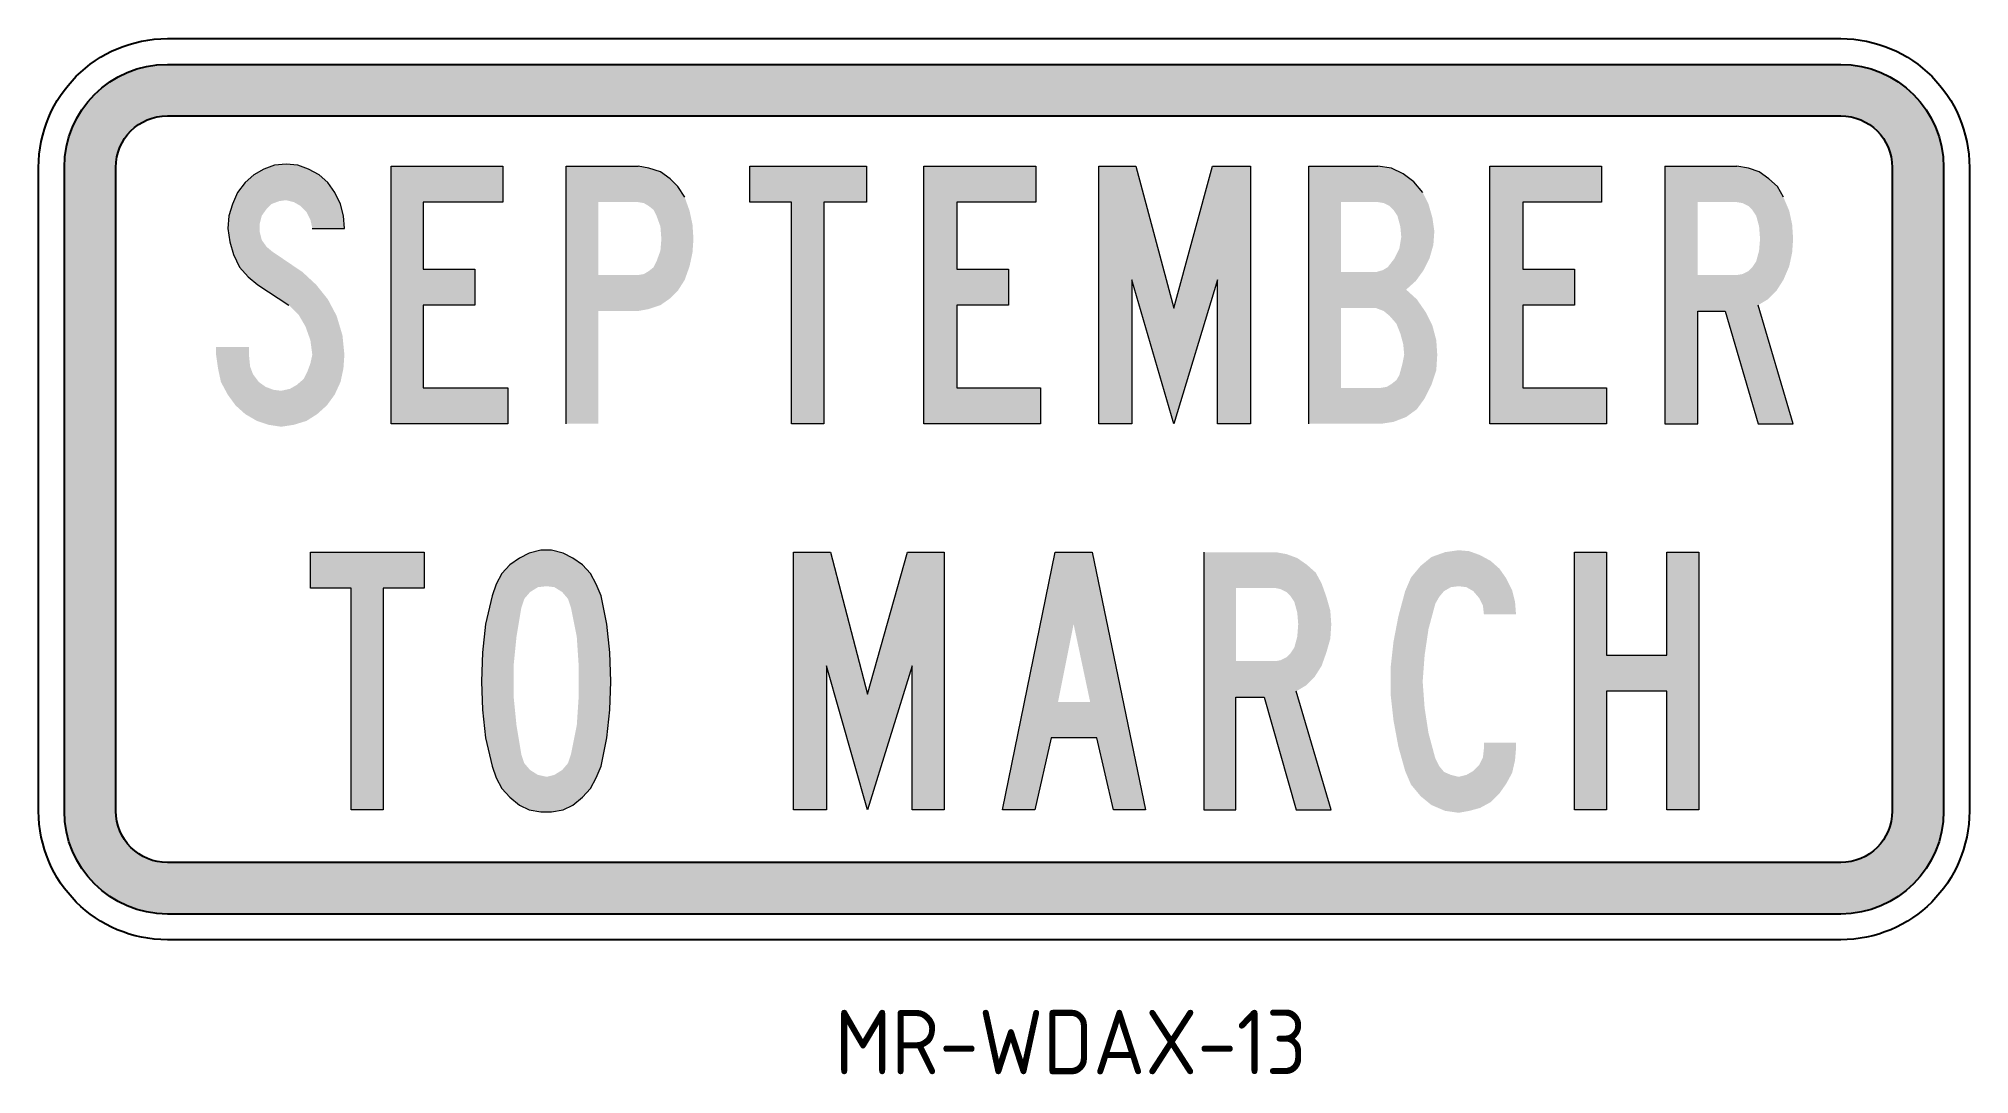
# Model space of a CAD drawing. Extents: x 144 to 294, y 129 to 209.
import ezdxf

# ---------------------------------------------------------------- set-up
doc = ezdxf.new("R2010")
doc.units = 0
doc.layers.get('0').update_dxf_attribs({"linetype": 'CONTINUOUS'})
for name, color, linetype in [('L35', 3, 'CONTINUOUS'), ('T25', 1, 'CONTINUOUS'), ('T50', 7, 'CONTINUOUS')]:
    doc.layers.add(name, color=color, linetype=linetype)
doc.styles.add('ISO', font='iso.shx')

msp = doc.modelspace()

# ---------------------------------------------------------------- hatches: boundary and pattern name
at = {"layer": 'T25', "linetype": 'Continuous'}
h = msp.add_hatch(color=256, dxfattribs=at)
edge = h.paths.add_edge_path(flags=16)
edge.add_line((149.8006015430115, 149.4025535119838), (149.8006015430116, 199.3339336245826))
edge.add_arc((153.7955621332289, 199.3339336245826), 3.994960590217289, 90, 179.9999999999992, ccw=False)
edge.add_line((153.7955621332289, 203.3288942147999), (283.6171504259858, 203.3288942147997))
edge.add_arc((283.6171504259858, 199.3339336245825), 3.994960590217204, 7.958078640513122e-13, 90.0000000000008, ccw=False)
edge.add_line((287.612111016203, 199.3339336245826), (287.6121110162029, 149.4025535119839))
edge.add_arc((283.6171504259856, 149.4025535119839), 3.994960590217261, 270.0000000000016, 359.9999999999996, ccw=False)
edge.add_line((283.6171504259858, 145.4075929217666), (153.7955621332287, 145.4075929217666))
edge.add_arc((153.7955621332287, 149.4025535119838), 3.994960590217175, 179.9999999999996, 270, ccw=False)
edge = h.paths.add_edge_path()
edge.add_line((145.8063912548099, 149.4025535119838), (145.8063912548099, 199.3339336245826))
edge.add_arc((153.7955621332289, 199.3339336245826), 7.989170878418946, 90, 180, ccw=False)
edge.add_line((153.7955621332289, 207.3231045030016), (283.6171504259858, 207.3231045030015))
edge.add_arc((283.6171504259858, 199.3339336245825), 7.989170878418946, 3.979039320256561e-13, 90, ccw=False)
edge.add_line((291.6063213044047, 199.3339336245826), (291.6063213044046, 149.4025535119838))
edge.add_arc((283.6171504259858, 149.4025535119838), 7.989170878418861, -90, 2.2737367544323206e-13, ccw=False)
edge.add_line((283.6171504259858, 141.4133826335649), (153.7955621332287, 141.4133826335649))
edge.add_arc((153.7955621332287, 149.4025535119838), 7.989170878418889, 180, 269.9999999999998, ccw=False)
h = msp.add_hatch(color=256, dxfattribs=at)
h.paths.add_polyline_path([(256.3930483725273, 179.4406794049432), (256.3930483725273, 199.430313914304), (265.0677954237594, 199.430313914304), (265.0677954237594, 196.639308341299), (258.9577561963699, 196.639308341299), (258.9577561963699, 191.4344601105597), (262.955683098242, 191.4344601105597), (262.955683098242, 188.6434545375546), (258.9577561963699, 188.6434545375546), (258.9577561963699, 182.2316849779483), (265.4449583390304, 182.2316849779483), (265.4449583390304, 179.4406794049432)])
h.paths.add_polyline_path([(247.567436155187, 188.417156788392), (244.851863165236, 188.417156788392), (244.851863165236, 182.2316849779483), (247.9445990704579, 182.2316849779483), (248.3971945687831, 182.3071175610025), (248.774357484054, 182.5334153101651), (249.151520399325, 182.8351456423818), (249.3778181484876, 183.2123085576528), (249.6041158976501, 184.0420669712489), (249.7549810637585, 184.7963928017909), (249.6795484807043, 185.626151215387), (249.4532507315418, 186.4559096289831), (249.151520399325, 187.210235459525), (248.6234923179456, 187.8136961239585), (248.1708968196205, 188.1908590392295)], flags=16)
h.paths.add_polyline_path([(226.0691499847423, 179.4406794049432), (226.0691499847423, 199.430313914304), (228.9355881408015, 199.430313914304), (231.8774588799151, 188.417156788392), (234.8947622020827, 199.430313914304), (237.8366329411962, 199.430313914304), (237.8366329411962, 179.4406794049432), (235.2719251173537, 179.4406794049432), (235.2719251173537, 190.6047016969636), (231.8774588799151, 179.4406794049432), (228.6338578085848, 190.6047016969636), (228.6338578085848, 179.4406794049432)])
h.paths.add_polyline_path([(212.4912850349878, 179.4406794049432), (212.4912850349878, 199.430313914304), (221.1660320862198, 199.430313914304), (221.1660320862198, 196.639308341299), (215.0559928588303, 196.639308341299), (215.0559928588303, 191.4344601105597), (219.0539197607025, 191.4344601105597), (219.0539197607025, 188.6434545375546), (215.0559928588303, 188.6434545375546), (215.0559928588303, 182.2316849779483), (221.5431950014908, 182.2316849779483), (221.5431950014908, 179.4406794049432)])
h.paths.add_polyline_path([(202.2324537396177, 179.4406794049432), (202.2324537396177, 196.639308341299), (198.9888526682874, 196.639308341299), (198.9888526682874, 199.430313914304), (208.0407626347904, 199.430313914304), (208.0407626347904, 196.639308341299), (204.721728980406, 196.639308341299), (204.721728980406, 179.4406794049432)])
h.paths.add_polyline_path([(171.1542295212906, 179.4406794049432), (171.1542295212906, 199.430313914304), (179.8289765725227, 199.430313914304), (179.8289765725227, 196.639308341299), (173.643504762079, 196.639308341299), (173.643504762079, 191.4344601105597), (177.6414316639512, 191.4344601105597), (177.6414316639512, 188.6434545375546), (173.643504762079, 188.6434545375546), (173.643504762079, 182.2316849779483), (180.2061394877936, 182.2316849779483), (180.2061394877936, 179.4406794049432)])
h.paths.add_polyline_path([(277.2124412954843, 188.6434545375546), (277.9667671260263, 189.0960500358798), (278.6456603735139, 189.7749432833675), (279.1736884548933, 190.6047016969636), (279.6262839532185, 191.6607578597223), (279.852581702381, 192.716814022481), (279.9280142854352, 193.7728701852397), (279.852581702381, 194.9043589310525), (279.6262839532185, 195.9604150938112), (279.1736884548933, 197.0164712565699), (278.7210929565681, 197.846229670166), (278.0421997090805, 198.4496903345995), (277.2878738785384, 198.9777184159789), (276.4581154649425, 199.2794487481956), (275.5529244682921, 199.430313914304), (269.9709133222819, 199.430313914304), (269.9709133222819, 179.4406794049432), (272.5356211461244, 179.4406794049432), (272.5356211461244, 188.1908590392295), (274.6477334716418, 188.1908590392295), (277.2124412954843, 179.4406794049432), (279.9280142854352, 179.4406794049432)])
h.paths.add_polyline_path([(275.5529244682921, 190.9818646122345), (272.5356211461244, 190.9818646122345), (272.5356211461244, 196.639308341299), (275.5529244682921, 196.639308341299), (276.0055199666173, 196.5638757582448), (276.4581154649425, 196.3375780090822), (276.7598457971591, 196.0358476768654), (277.0615761293759, 195.5832521785402), (277.2878738785384, 194.7534937649441), (277.3633064615927, 193.7728701852397), (277.2878738785384, 192.8676791885893), (277.0615761293759, 192.0379207749933), (276.7598457971591, 191.5853252766681), (276.4581154649425, 191.2835949444513), (276.0055199666173, 191.0572971952888)], flags=16)
h.paths.add_polyline_path([(242.3625879244477, 179.4406794049432), (247.9445990704579, 179.4406794049432), (248.9252226501624, 179.5915445710516), (249.9058462298669, 179.9687074863226), (250.735604643463, 180.5721681507561), (251.3390653078965, 181.4019265643522), (251.8670933892759, 182.4579827271109), (252.2442563045469, 183.5894714729238), (252.319688887601, 184.7963928017909), (252.2442563045469, 185.9278815476037), (251.9425259723301, 187.0593702934166), (251.4144978909507, 188.1154264561753), (250.735604643463, 189.0960500358798), (249.9058462298669, 189.8503758664217), (250.6601720604088, 190.5292691139094), (251.2636327248424, 191.3590275275055), (251.7162282231675, 192.2642185241558), (252.0179585553842, 193.3202746869145), (252.0933911384384, 194.3763308496732), (251.9425259723301, 195.4323870124319), (251.6407956401133, 196.4884431751906), (251.1882001417881, 197.3936341718409), (250.5093068943004, 198.223392585437), (249.6795484807043, 198.8268532498705), (248.774357484054, 199.2794487481956), (247.7183013212954, 199.430313914304), (242.3625879244477, 199.430313914304)])
h.paths.add_polyline_path([(247.567436155187, 191.2081623613972), (248.0954642365663, 191.3590275275055), (248.4726271518372, 191.5853252766681), (249.0006552332166, 192.2642185241558), (249.3778181484876, 193.0185443546977), (249.5286833145959, 193.9237353513481), (249.4532507315418, 194.7534937649441), (249.2269529823792, 195.5832521785402), (248.9252226501624, 196.0358476768654), (248.6234923179456, 196.3375780090822), (248.1708968196205, 196.5638757582448), (247.7183013212954, 196.639308341299), (244.851863165236, 196.639308341299), (244.851863165236, 191.2081623613972)], flags=16)
h.paths.add_polyline_path([(190.3141056170554, 190.9818646122345), (187.2213697118335, 190.9818646122345), (187.2213697118335, 196.639308341299), (190.3141056170554, 196.639308341299), (190.7667011153805, 196.5638757582448), (191.1438640306515, 196.3375780090822), (191.5210269459224, 196.0358476768654), (191.747324695085, 195.5832521785402), (192.0490550273018, 194.7534937649441), (192.124487610356, 193.7728701852397), (192.0490550273018, 192.8676791885893), (191.747324695085, 192.0379207749933), (191.5210269459224, 191.5853252766681), (191.1438640306515, 191.2835949444513), (190.7667011153805, 191.0572971952888)], flags=16)
h.paths.add_polyline_path([(190.3141056170554, 188.1908590392295), (187.2213697118335, 188.1908590392295), (187.2213697118335, 179.4406794049432), (184.7320944710452, 179.4406794049432), (184.7320944710452, 199.430313914304), (190.3141056170554, 199.430313914304), (191.1438640306515, 199.2794487481956), (192.0490550273018, 198.9777184159789), (192.8033808578437, 198.4496903345995), (193.4068415222772, 197.846229670166), (193.9348696036566, 197.0164712565699), (194.3120325189276, 195.9604150938112), (194.5383302680901, 194.9043589310525), (194.6137628511443, 193.7728701852397), (194.5383302680901, 192.716814022481), (194.3120325189276, 191.6607578597223), (193.9348696036566, 190.6047016969636), (193.4068415222772, 189.7749432833675), (192.8033808578437, 189.171482618934), (192.0490550273018, 188.6434545375546), (191.1438640306515, 188.3417242053378)])
h.paths.add_polyline_path([(160.1410723953787, 184.6455276356825), (160.1410723953787, 185.3998534662244), (157.5763645715361, 185.3998534662244), (157.5763645715361, 184.7963928017909), (157.7272297376445, 183.7403366390321), (157.9535274868071, 182.6842804762735), (158.4815555681864, 181.703656896569), (159.08501623262, 180.8738984829729), (159.8393420631619, 180.1950052354851), (160.7445330598122, 179.6669771541058), (161.6497240564625, 179.365246821889), (162.630347636167, 179.2143816557806), (163.6109712158714, 179.365246821889), (164.591594795576, 179.6669771541058), (165.4213532091721, 180.1950052354851), (166.175679039714, 180.8738984829729), (166.7791397041475, 181.703656896569), (167.2317352024727, 182.6842804762735), (167.4580329516352, 183.7403366390321), (167.5334655346894, 184.7963928017909), (167.3826003685811, 186.3050444628747), (166.9300048702559, 187.8136961239585), (166.2511116227682, 189.0960500358798), (165.3459206261178, 190.2275387816927), (164.2898644633592, 191.2081623613972), (161.9514543886792, 192.7922466055352), (161.4988588903541, 193.1694095208061), (161.1216959750832, 193.6974376021855), (160.9708308089748, 194.300898266619), (160.9708308089748, 194.9797915141067), (161.1216959750832, 195.5832521785402), (161.4988588903541, 196.1112802599196), (161.876021805625, 196.4884431751906), (162.4794824700586, 196.7147409243531), (163.0075105514379, 196.7901735074073), (163.6109712158714, 196.639308341299), (164.1389992972508, 196.3375780090822), (164.591594795576, 195.884982510757), (164.8933251277927, 195.2815218463235), (165.0441902939011, 194.6026285988358), (167.5334655346894, 194.6026285988358), (167.4580329516352, 195.5832521785402), (167.2317352024727, 196.4884431751906), (166.7791397041475, 197.3936341718409), (166.2511116227682, 198.1479600023828), (165.5722183752805, 198.7514206668163), (164.7424599616843, 199.2040161651415), (163.9127015480882, 199.5057464973582), (163.0075105514379, 199.5811790804124), (162.1023195547876, 199.5057464973582), (161.2725611411915, 199.2040161651415), (160.5182353106496, 198.7514206668163), (159.8393420631619, 198.1479600023828), (159.2358813987284, 197.3936341718409), (158.8587184834573, 196.4884431751906), (158.5569881512407, 195.5832521785402), (158.4815555681864, 194.6026285988358), (158.6324207342948, 193.5465724360771), (158.9341510665116, 192.5659488563726), (159.3867465648368, 191.5853252766681), (160.0656398123245, 190.8309994461262), (160.8199656428664, 190.2275387816927), (163.2338083006005, 188.6434545375546), (163.9881341311424, 187.8891287070127), (164.5161622125217, 186.9839377103624), (164.8933251277927, 185.9278815476037), (165.0441902939011, 184.7963928017909), (164.8933251277927, 184.1174995543031), (164.6670273786302, 183.5140388898696), (164.3652970464134, 182.910578225436), (163.837268965034, 182.4579827271109), (163.3092408836547, 182.1562523948941), (162.630347636167, 182.0053872287858), (162.0268869717334, 182.0808198118399), (161.4234263072999, 182.3071175610025), (160.8953982259206, 182.6842804762735), (160.4428027275954, 183.287741140707), (160.2165049784329, 183.8912018051405)])
h = msp.add_hatch(color=256, dxfattribs=at)
h.paths.add_polyline_path([(262.955683098242, 149.4939439324291), (262.955683098242, 169.4835784417899), (265.4449583390304, 169.4835784417899), (265.4449583390304, 161.4877246380456), (270.1217784883904, 161.4877246380456), (270.1217784883904, 169.4835784417899), (272.6110537291786, 169.4835784417899), (272.6110537291786, 149.4939439324291), (270.1217784883904, 149.4939439324291), (270.1217784883904, 158.6967190650405), (265.4449583390304, 158.6967190650405), (265.4449583390304, 149.4939439324291)])
h.paths.add_polyline_path([(225.3902567372546, 157.8669606514444), (222.9009814964663, 157.8669606514444), (224.1079028253333, 163.9015672957797)], flags=16)
h.paths.add_polyline_path([(218.6013242623773, 149.4939439324291), (222.6746837473036, 169.4835784417899), (225.541121903363, 169.4835784417899), (229.6899139713435, 149.4939439324291), (227.2006387305552, 149.4939439324291), (225.9182848186339, 155.0759550784393), (222.3729534150869, 155.0759550784393), (221.0905995031656, 149.4939439324291)])
h.paths.add_polyline_path([(202.383318905726, 149.4939439324291), (202.383318905726, 169.4835784417899), (205.2497570617853, 169.4835784417899), (208.1161952178446, 158.4704213158779), (211.2089311230665, 169.4835784417899), (214.0753692791258, 169.4835784417899), (214.0753692791258, 149.4939439324291), (211.5860940383374, 149.4939439324291), (211.5860940383374, 160.6579662244494), (208.1161952178446, 149.4939439324291), (204.9480267295686, 160.6579662244494), (204.9480267295686, 149.4939439324291)])
h.paths.add_polyline_path([(185.1092573863161, 153.793601166518), (185.5618528846413, 156.0565786581438), (185.7127180507497, 158.3195561497695), (185.7127180507497, 160.6579662244494), (185.5618528846413, 162.9209437160752), (185.1092573863161, 165.183921207701), (184.8829596371536, 165.8628144551887), (184.4303641388284, 166.390842536568), (183.8269034743949, 166.768005451839), (183.2234428099614, 166.8434380348932), (182.5445495624736, 166.768005451839), (181.9410888980401, 166.390842536568), (181.488493399715, 165.8628144551887), (181.2621956505523, 165.183921207701), (180.8850327352814, 162.9209437160752), (180.6587349861188, 160.6579662244494), (180.6587349861188, 158.3195561497695), (180.8850327352814, 156.0565786581438), (181.2621956505523, 153.793601166518), (181.488493399715, 153.1147079190303), (181.9410888980401, 152.5866798376509), (182.5445495624736, 152.20951692238), (183.2234428099614, 152.0586517562716), (183.8269034743949, 152.20951692238), (184.4303641388284, 152.5866798376509), (184.8829596371536, 153.1147079190303)], flags=16)
h.paths.add_polyline_path([(187.4476674609961, 152.8884101698677), (187.9002629593213, 155.0759550784393), (188.1265607084838, 157.2634999870108), (188.201993291538, 159.4510448955824), (188.1265607084838, 161.7140223872081), (187.9002629593213, 163.9015672957797), (187.4476674609961, 166.0891122043512), (187.0705045457251, 166.9943032010015), (186.6179090474, 167.8240616145977), (186.0144483829664, 168.5029548620854), (185.2601225524245, 169.0309829434647), (184.5057967218826, 169.4081458587357), (183.6006057252323, 169.6344436078983), (182.7708473116361, 169.6344436078983), (181.8656563149859, 169.4081458587357), (181.111330484444, 169.0309829434647), (180.357004653902, 168.5029548620854), (179.7535439894685, 167.8240616145977), (179.3009484911434, 166.9943032010015), (178.9992181589266, 166.0891122043512), (178.4711900775473, 163.9015672957797), (178.2448923283847, 161.7140223872081), (178.1694597453305, 159.4510448955824), (178.2448923283847, 157.2634999870108), (178.4711900775473, 155.0759550784393), (178.9992181589266, 152.8884101698677), (179.3009484911434, 151.9832191732174), (179.7535439894685, 151.1534607596213), (180.357004653902, 150.4745675121336), (181.111330484444, 149.8711068477), (181.8656563149859, 149.4939439324291), (182.7708473116361, 149.3430787663207), (183.6006057252323, 149.3430787663207), (184.5057967218826, 149.4939439324291), (185.2601225524245, 149.8711068477), (186.0144483829664, 150.4745675121336), (186.6179090474, 151.1534607596213), (187.0705045457251, 151.9832191732174)])
h.paths.add_polyline_path([(168.0614936160688, 149.4939439324291), (168.0614936160688, 166.6925728687848), (164.8933251277927, 166.6925728687848), (164.8933251277927, 169.4835784417899), (173.7189373451332, 169.4835784417899), (173.7189373451332, 166.6925728687848), (170.5507688568571, 166.6925728687848), (170.5507688568571, 149.4939439324291)])
h.paths.add_polyline_path([(258.4297281149906, 164.6558931263216), (255.9404528742022, 164.6558931263216), (255.8650202911481, 165.3347863738093), (255.5632899589313, 165.9382470382429), (255.1106944606061, 166.4662751196222), (254.5826663792268, 166.768005451839), (253.9792057147933, 166.8434380348932), (253.3757450503597, 166.768005451839), (252.8477169689804, 166.4662751196222), (252.4705540537094, 166.0136796212971), (252.1688237214927, 165.4856515399177), (251.6407956401133, 163.5244043805087), (251.3390653078965, 161.4877246380456), (251.1882001417881, 159.4510448955824), (251.3390653078965, 157.4143651531192), (251.6407956401133, 155.4531179937102), (252.1688237214927, 153.4918708343012), (252.4705540537094, 152.8884101698677), (252.8477169689804, 152.4358146715425), (253.3757450503597, 152.20951692238), (253.9792057147933, 152.0586517562716), (254.5826663792268, 152.20951692238), (255.1106944606061, 152.5112472545968), (255.5632899589313, 152.9638427529219), (255.8650202911481, 153.5673034173554), (255.9404528742022, 154.2461966648431), (255.9404528742022, 154.6987921631683), (258.4297281149906, 154.6987921631683), (258.4297281149906, 154.2461966648431), (258.3542955319364, 153.3410056681928), (258.1279977827738, 152.3603820884884), (257.6754022844486, 151.5306236748923), (257.1473742030693, 150.7762978443504), (256.4684809555815, 150.0974045968626), (255.6387225419855, 149.6448090985375), (254.8089641283893, 149.4185113493749), (253.9792057147933, 149.2676461832665), (252.9231495520345, 149.4185113493749), (251.8670933892759, 149.8711068477), (251.0373349756798, 150.5500000951878), (250.2830091451378, 151.4551910918381), (249.8304136468127, 152.5112472545968), (249.3023855654334, 154.3970618309515), (248.9252226501624, 156.4337415734147), (248.6989249009998, 158.4704213158779), (248.6989249009998, 160.5071010583411), (248.9252226501624, 162.5437808008043), (249.3023855654334, 164.5050279602132), (249.8304136468127, 166.4662751196222), (250.2830091451378, 167.5223312823809), (251.0373349756798, 168.4275222790312), (251.8670933892759, 169.1064155265189), (252.9231495520345, 169.4835784417899), (253.9792057147933, 169.6344436078983), (254.8089641283893, 169.5590110248441), (255.6387225419855, 169.2572806926273), (256.4684809555815, 168.8046851943022), (257.1473742030693, 168.2012245298687), (257.6754022844486, 167.4468986993267), (258.1279977827738, 166.5417077026764), (258.3542955319364, 165.6365167060261)])
h.paths.add_polyline_path([(241.3819643447432, 158.6967190650405), (242.1362901752851, 159.1493145633656), (242.8151834227729, 159.8282078108533), (243.3432115041522, 160.6579662244494), (243.7203744194231, 161.7140223872081), (244.0221047516399, 162.7700785499668), (244.0975373346941, 163.9015672957797), (244.0221047516399, 164.9576234585384), (243.7203744194231, 166.0136796212971), (243.3432115041522, 167.0697357840558), (242.8906160058271, 167.8994941976518), (242.2117227583393, 168.5029548620854), (241.4573969277974, 169.0309829434647), (240.6276385142013, 169.3327132756815), (239.7978801006052, 169.4835784417899), (234.215868954595, 169.4835784417899), (234.215868954595, 149.4939439324291), (236.7051441953833, 149.4939439324291), (236.7051441953833, 158.2441235667153), (238.8926891039549, 158.2441235667153), (241.3819643447432, 149.4939439324291), (244.0975373346941, 149.4939439324291)])
h.paths.add_polyline_path([(239.7978801006052, 161.0351291397205), (236.7051441953833, 161.0351291397205), (236.7051441953833, 166.6925728687848), (239.7978801006052, 166.6925728687848), (240.1750430158762, 166.6171402857306), (240.6276385142013, 166.390842536568), (240.9293688464181, 166.0891122043512), (241.2310991786349, 165.6365167060261), (241.4573969277974, 164.80675829243), (241.5328295108516, 163.9015672957797), (241.4573969277974, 162.9209437160752), (241.2310991786349, 162.0911853024791), (240.9293688464181, 161.638589804154), (240.6276385142013, 161.3368594719371), (240.1750430158762, 161.1105617227746)], flags=16)

# ---------------------------------------------------------------- linework, layer by layer
at = {"color": 1, "lineweight": 0}
for points in [[(165.0441902939011, 194.6026285988358), (167.5334655346894, 194.6026285988358), (167.4580329516352, 195.5832521785402), (167.2317352024727, 196.4884431751906), (166.7791397041475, 197.3936341718409), (166.2511116227682, 198.1479600023828), (165.5722183752805, 198.7514206668163), (164.7424599616843, 199.2040161651415), (163.9127015480882, 199.5057464973582), (163.0075105514379, 199.5811790804124), (162.1023195547876, 199.5057464973582), (161.2725611411915, 199.2040161651415), (160.5182353106496, 198.7514206668163), (159.8393420631619, 198.1479600023828), (159.2358813987284, 197.3936341718409), (158.8587184834573, 196.4884431751906), (158.5569881512407, 195.5832521785402), (158.4815555681864, 194.6026285988358), (158.6324207342948, 193.5465724360771), (158.9341510665116, 192.5659488563726), (159.3867465648368, 191.5853252766681), (160.0656398123245, 190.8309994461262), (160.8199656428664, 190.2275387816927), (163.2338083006005, 188.6434545375546)], [(171.1542295212906, 179.4406794049432), (171.1542295212906, 199.430313914304), (179.8289765725227, 199.430313914304), (179.8289765725227, 196.639308341299), (173.643504762079, 196.639308341299), (173.643504762079, 191.4344601105597), (177.6414316639512, 191.4344601105597), (177.6414316639512, 188.6434545375546), (173.643504762079, 188.6434545375546), (173.643504762079, 182.2316849779483), (180.2061394877936, 182.2316849779483), (180.2061394877936, 179.4406794049432), (171.1542295212906, 179.4406794049432), (171.1542295212906, 179.4406794049432)], [(184.7320944710452, 179.4406794049432), (184.7320944710452, 199.430313914304), (190.3141056170554, 199.430313914304)], [(193.9348696036566, 197.0164712565699), (193.4068415222772, 197.846229670166), (192.8033808578437, 198.4496903345995), (192.0490550273018, 198.9777184159789), (191.1438640306515, 199.2794487481956), (190.3141056170554, 199.430313914304)], [(202.2324537396177, 179.4406794049432), (202.2324537396177, 196.639308341299), (198.9888526682874, 196.639308341299), (198.9888526682874, 199.430313914304), (208.0407626347904, 199.430313914304), (208.0407626347904, 196.639308341299), (204.721728980406, 196.639308341299), (204.721728980406, 179.4406794049432), (202.2324537396177, 179.4406794049432), (202.2324537396177, 179.4406794049432)], [(212.4912850349878, 179.4406794049432), (212.4912850349878, 199.430313914304), (221.1660320862198, 199.430313914304), (221.1660320862198, 196.639308341299), (215.0559928588303, 196.639308341299), (215.0559928588303, 191.4344601105597), (219.0539197607025, 191.4344601105597), (219.0539197607025, 188.6434545375546), (215.0559928588303, 188.6434545375546), (215.0559928588303, 182.2316849779483), (221.5431950014908, 182.2316849779483), (221.5431950014908, 179.4406794049432), (212.4912850349878, 179.4406794049432), (212.4912850349878, 179.4406794049432)], [(226.0691499847423, 179.4406794049432), (226.0691499847423, 199.430313914304), (228.9355881408015, 199.430313914304), (231.8774588799151, 188.417156788392), (234.8947622020827, 199.430313914304), (237.8366329411962, 199.430313914304), (237.8366329411962, 179.4406794049432), (235.2719251173537, 179.4406794049432), (235.2719251173537, 190.6047016969636), (231.8774588799151, 179.4406794049432), (228.6338578085848, 190.6047016969636), (228.6338578085848, 179.4406794049432), (226.0691499847423, 179.4406794049432), (226.0691499847423, 179.4406794049432)], [(242.3625879244477, 179.4406794049432), (242.3625879244477, 199.430313914304), (247.7183013212954, 199.430313914304)], [(251.1882001417881, 197.3936341718409), (250.5093068943004, 198.223392585437), (249.6795484807043, 198.8268532498705), (248.774357484054, 199.2794487481956), (247.7183013212954, 199.430313914304)], [(256.3930483725273, 179.4406794049432), (256.3930483725273, 199.430313914304), (265.0677954237594, 199.430313914304), (265.0677954237594, 196.639308341299), (258.9577561963699, 196.639308341299), (258.9577561963699, 191.4344601105597), (262.955683098242, 191.4344601105597), (262.955683098242, 188.6434545375546), (258.9577561963699, 188.6434545375546), (258.9577561963699, 182.2316849779483), (265.4449583390304, 182.2316849779483), (265.4449583390304, 179.4406794049432), (256.3930483725273, 179.4406794049432), (256.3930483725273, 179.4406794049432)], [(269.9709133222819, 199.430313914304), (269.9709133222819, 179.4406794049432), (272.5356211461244, 179.4406794049432), (272.5356211461244, 188.1908590392295), (274.6477334716418, 188.1908590392295), (277.2124412954843, 179.4406794049432), (279.9280142854352, 179.4406794049432), (277.2124412954843, 188.6434545375546)], [(269.9709133222819, 199.430313914304), (275.5529244682921, 199.430313914304)], [(279.1736884548933, 197.0164712565699), (278.7210929565681, 197.846229670166), (278.0421997090805, 198.4496903345995), (277.2878738785384, 198.9777184159789), (276.4581154649425, 199.2794487481956), (275.5529244682921, 199.430313914304)], [(168.0614936160688, 149.4939439324291), (168.0614936160688, 166.6925728687848), (164.8933251277927, 166.6925728687848), (164.8933251277927, 169.4835784417899), (173.7189373451332, 169.4835784417899), (173.7189373451332, 166.6925728687848), (170.5507688568571, 166.6925728687848), (170.5507688568571, 149.4939439324291), (168.0614936160688, 149.4939439324291), (168.0614936160688, 149.4939439324291)], [(187.4476674609961, 152.8884101698677), (187.9002629593213, 155.0759550784393), (188.1265607084838, 157.2634999870108), (188.201993291538, 159.4510448955824), (188.1265607084838, 161.7140223872081), (187.9002629593213, 163.9015672957797), (187.4476674609961, 166.0891122043512), (187.0705045457251, 166.9943032010015), (186.6179090474, 167.8240616145977), (186.0144483829664, 168.5029548620854), (185.2601225524245, 169.0309829434647), (184.5057967218826, 169.4081458587357), (183.6006057252323, 169.6344436078983), (182.7708473116361, 169.6344436078983), (181.8656563149859, 169.4081458587357), (181.111330484444, 169.0309829434647), (180.357004653902, 168.5029548620854), (179.7535439894685, 167.8240616145977), (179.3009484911434, 166.9943032010015), (178.9992181589266, 166.0891122043512), (178.4711900775473, 163.9015672957797), (178.2448923283847, 161.7140223872081), (178.1694597453305, 159.4510448955824), (178.2448923283847, 157.2634999870108), (178.4711900775473, 155.0759550784393), (178.9992181589266, 152.8884101698677), (179.3009484911434, 151.9832191732174), (179.7535439894685, 151.1534607596213), (180.357004653902, 150.4745675121336), (181.111330484444, 149.8711068477), (181.8656563149859, 149.4939439324291), (182.7708473116361, 149.3430787663207), (183.6006057252323, 149.3430787663207), (184.5057967218826, 149.4939439324291), (185.2601225524245, 149.8711068477), (186.0144483829664, 150.4745675121336), (186.6179090474, 151.1534607596213), (187.0705045457251, 151.9832191732174), (187.4476674609961, 152.8884101698677), (187.4476674609961, 152.8884101698677)], [(202.383318905726, 149.4939439324291), (202.383318905726, 169.4835784417899), (205.2497570617853, 169.4835784417899), (208.1161952178446, 158.4704213158779), (211.2089311230665, 169.4835784417899), (214.0753692791258, 169.4835784417899), (214.0753692791258, 149.4939439324291), (211.5860940383374, 149.4939439324291), (211.5860940383374, 160.6579662244494), (208.1161952178446, 149.4939439324291), (204.9480267295686, 160.6579662244494), (204.9480267295686, 149.4939439324291), (202.383318905726, 149.4939439324291), (202.383318905726, 149.4939439324291)], [(218.6013242623773, 149.4939439324291), (222.6746837473036, 169.4835784417899), (225.541121903363, 169.4835784417899), (229.6899139713435, 149.4939439324291), (227.2006387305552, 149.4939439324291), (225.9182848186339, 155.0759550784393), (222.3729534150869, 155.0759550784393), (221.0905995031656, 149.4939439324291), (218.6013242623773, 149.4939439324291), (218.6013242623773, 149.4939439324291)], [(234.215868954595, 169.4835784417899), (234.215868954595, 149.4939439324291), (236.7051441953833, 149.4939439324291), (236.7051441953833, 158.2441235667153), (238.8926891039549, 158.2441235667153), (241.3819643447432, 149.4939439324291), (244.0975373346941, 149.4939439324291), (241.3819643447432, 158.6967190650405)], [(262.955683098242, 149.4939439324291), (262.955683098242, 169.4835784417899), (265.4449583390304, 169.4835784417899), (265.4449583390304, 161.4877246380456), (270.1217784883904, 161.4877246380456), (270.1217784883904, 169.4835784417899), (272.6110537291786, 169.4835784417899), (272.6110537291786, 149.4939439324291), (270.1217784883904, 149.4939439324291), (270.1217784883904, 158.6967190650405), (265.4449583390304, 158.6967190650405), (265.4449583390304, 149.4939439324291), (262.955683098242, 149.4939439324291), (262.955683098242, 149.4939439324291)]]:
    msp.add_lwpolyline(points, dxfattribs=at)
at = {"layer": 'L35'}
for points in [[(143.8092861107089, 149.4025535119838), (143.8092861107091, 199.3339336245826, -0.414213562373095), (153.7955621332289, 209.3202096471024), (283.6171504259858, 209.3202096471023, -0.4142135623730948), (293.6034264485054, 199.3339336245826), (293.6034264485054, 149.4025535119838, -0.4142135623730951), (283.6171504259858, 139.4162774894641), (153.7955621332287, 139.4162774894641, -0.4142135623730955)], [(145.8063912548099, 149.4025535119838), (145.8063912548099, 199.3339336245826, -0.414213562373094), (153.7955621332289, 207.3231045030016), (283.6171504259858, 207.3231045030015, -0.414213562373094), (291.6063213044047, 199.3339336245826), (291.6063213044046, 149.4025535119838, -0.4142135623730948), (283.6171504259858, 141.4133826335649), (153.7955621332287, 141.4133826335649, -0.4142135623730933)], [(149.8006015430115, 149.4025535119838), (149.8006015430116, 199.3339336245826, -0.4142135623730913), (153.7955621332289, 203.3288942147999), (283.6171504259858, 203.3288942147997, -0.4142135623730945), (287.612111016203, 199.3339336245826), (287.6121110162029, 149.4025535119839, -0.4142135623730852), (283.6171504259858, 145.4075929217666), (153.7955621332287, 145.4075929217666, -0.4142135623730976)]]:
    msp.add_lwpolyline(points, format="xyb", close=True, dxfattribs=at)
at = {"layer": 'T25', "linetype": 'Continuous'}
msp.add_line((293.6034264485054, 149.4025535119838), (293.6034264485054, 149.4025535119838), dxfattribs=at)

# ---------------------------------------------------------------- texts
at = {"layer": 'T50', "linetype": 'Continuous', "style": 'ISO'}
msp.add_text('MR-WDAX-13', height=5, dxfattribs=at).set_placement((205.5911984404252, 128.9874423174123))

doc.saveas('drawing.dxf')
